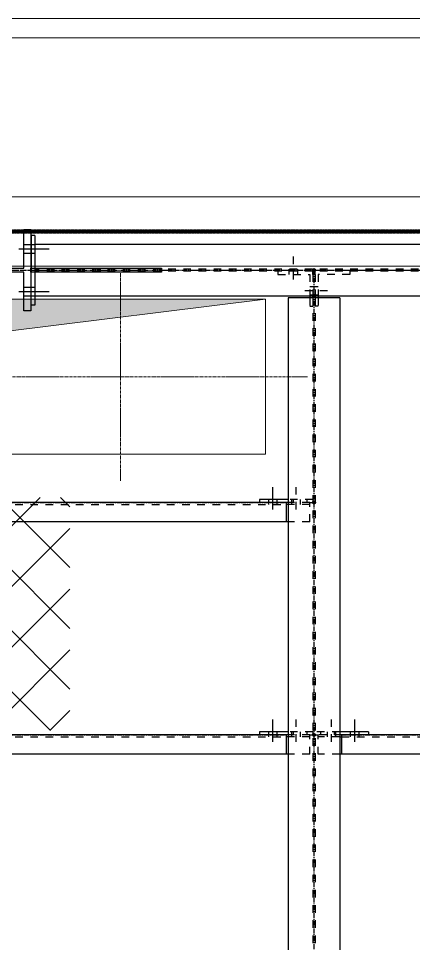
# Model space of a CAD drawing. Header units: inches. Extents: x 209270 to 234360, y -180214 to -150194.
# Drawn here: x 225749 to 226769, y -157102 to -154714 of the extents above; entities that cross this region are included whole.
import ezdxf

# ---------------------------------------------------------------- set-up
doc = ezdxf.new("R2010")
doc.units = ezdxf.units.IN
doc.header["$LTSCALE"] = 10
doc.header["$MEASUREMENT"] = 0
for name, pattern in [('CENTER', [2, 1.25, -0.25, 0.25, -0.25]), ('CENTER2', [1.125, 0.75, -0.125, 0.125, -0.125]), ('DXK_LINE_DOT2', [3.9198, 1.9599, -1.9599]), ('DXK_LINE_DOT5', [7.8785, 2.979, -0.9799, 0.9799, -0.9799, 0.9799, -0.9799]), ('HIDDEN', [0.375, 0.25, -0.125]), ('PHANTOM', [2.5, 1.25, -0.25, 0.25, -0.25, 0.25, -0.25])]:
    doc.linetypes.add(name, pattern=pattern)
for name, color, linetype in [('_STR_0', 5, 'Continuous'), ('_STR_1', 5, 'Continuous'), ('_STR_2', 5, 'Continuous'), ('_STR_4', 5, 'Continuous')]:
    doc.layers.add(name, color=color, linetype=linetype)
for name, color, linetype, lineweight in [('CEN', 1, 'CENTER', 9), ('CENETR LINE', 1, 'CENTER2', 9), ('CIVIL', 1, 'Continuous', 9), ('handrail', 1, 'FENCELINE1', 9), ('HIDDEN', 1, 'HIDDEN', 9), ('MAIN OBJECT', 1, 'Continuous', 18), ('PANTHOM', 1, 'PHANTOM', 0), ('Sheeting', 1, 'Continuous', 0)]:
    doc.layers.add(name, color=color, linetype=linetype, lineweight=lineweight)
doc.linetypes.add('FENCELINE1', pattern='A,0.25,-0.1,[133,arial.ttf,S=0.1,R=0,X=-0.1,Y=0],-0.1,1', length=1.45)

# ---------------------------------------------------------------- blocks, each defined once
blk = doc.blocks.new('A$Ccfc223fc')
at = {"layer": 'MAIN OBJECT'}
h = blk.add_hatch(color=6, dxfattribs=at)
h.dxf.hatch_style = 1
h.paths.add_polyline_path([(-375, -200), (-375, 200), (375, 200), (-304.8, 115.5)])
at = {"layer": 'CENETR LINE'}
for p, q in [((0, -268.7), (0, 268.7)), ((483.2, 0), (-483.2, 0))]:
    blk.add_line(p, q, dxfattribs=at)
at = {"layer": 'CIVIL'}
blk.add_lwpolyline([(-375, -200), (375, -200), (375, 200), (-375, 200)], close=True, dxfattribs=at)
blk.add_lwpolyline([(-375, -200), (-304.8, 115.5), (375, 200)], dxfattribs=at)
blk = doc.blocks.new('GridLine-116860372-116908 - 114867')
at = {"layer": '_STR_2', "linetype": 'DXK_LINE_DOT5'}
blk.add_line((211379.7, -155363.7), (228961.1, -155363.7), dxfattribs=at)
blk = doc.blocks.new('Bolt-116860372-115384 - 114867')
at = {"layer": '_STR_1', "linetype": 'DXK_LINE_DOT2'}
for p, q in [((226459, -155387.5), (226459, -155324.5)), ((226448, -155366.5), (226448, -155360.8)), ((226448, -155374.5), (226448, -155366.5)), ((226470, -155366.5), (226470, -155360.8)), ((226470, -155374.5), (226470, -155366.5))]:
    blk.add_line(p, q, dxfattribs=at)
blk = doc.blocks.new('Part-116860372-115066 - 114867')
at = {"layer": '_STR_4', "linetype": 'Continuous'}
for points in [[(226511.9, -156567.7, -1), (226511.9, -156559.7, -1)], [(227511.9, -156567.7, -1), (227511.9, -156559.7, -1)]]:
    blk.add_hatch(color=256, dxfattribs=at).paths.add_polyline_path(points)
at = {"layer": '_STR_1', "linetype": 'DXK_LINE_DOT2'}
for p, q in [((226583.5, -156563.7), (226522.7, -156563.7)), ((226522.7, -156613.7), (226522.7, -156563.7)), ((226578.5, -156568.7), (226522.7, -156568.7)), ((226583.5, -156568.7), (227440.3, -156568.7)), ((227501, -156563.7), (227440.3, -156563.7)), ((227501, -156568.7), (227445.3, -156568.7)), ((227501, -156613.7), (227501, -156563.7)), ((226578.5, -156613.7), (226522.7, -156613.7)), ((227501, -156613.7), (227445.3, -156613.7))]:
    blk.add_line(p, q, dxfattribs=at)
at = {"layer": '_STR_2', "linetype": 'Continuous'}
for p, q in [((226578.5, -156568.7), (226583.5, -156568.7)), ((227440.3, -156563.7), (226583.5, -156563.7)), ((226583.5, -156563.7), (226583.5, -156613.7)), ((227440.3, -156563.7), (227440.3, -156613.7)), ((227445.3, -156568.7), (227440.3, -156568.7)), ((227445.3, -156613.7), (226578.5, -156613.7))]:
    blk.add_line(p, q, dxfattribs=at)
at = {"layer": '_STR_4', "linetype": 'CENTER'}
for p, q in [((226511.9, -156563.7), (226522.7, -156563.7)), ((226583.5, -156563.7), (227440.3, -156563.7)), ((227501, -156563.7), (227511.9, -156563.7))]:
    blk.add_line(p, q, dxfattribs=at)
at = {"layer": '_STR_4', "linetype": 'Continuous'}
for centre in [(226511.9, -156563.7), (227511.9, -156563.7)]:
    blk.add_circle(centre, 4, dxfattribs=at)
blk = doc.blocks.new('Part-116860372-114885 - 114867')
at = {"layer": '_STR_4', "linetype": 'Continuous'}
blk.add_hatch(color=256, dxfattribs=at).paths.add_polyline_path([(225511.9, -155367.7, -1), (225511.9, -155359.7, -1)])
at = {"layer": '_STR_2', "linetype": 'Continuous'}
for p, q in [((225243.5, -155468.7), (225243.5, -155258.7)), ((225243.5, -155258.7), (225260.9, -155258.7)), ((225260.9, -155258.7), (225260.9, -155358.3)), ((225762.8, -155258.7), (225780.2, -155258.7)), ((225762.8, -155358.3), (225762.8, -155258.7)), ((225780.2, -155258.7), (225780.2, -155468.7)), ((225260.9, -155358.3), (225762.8, -155358.3)), ((225762.8, -155369.1), (225260.9, -155369.1)), ((225260.9, -155369.1), (225260.9, -155468.7)), ((225762.8, -155468.7), (225762.8, -155369.1)), ((225260.9, -155468.7), (225243.5, -155468.7)), ((225780.2, -155468.7), (225762.8, -155468.7))]:
    blk.add_line(p, q, dxfattribs=at)
at = {"layer": '_STR_4', "linetype": 'CENTER'}
blk.add_line((225511.9, -155363.7), (225511.9, -155363.7), dxfattribs=at)
at = {"layer": '_STR_4', "linetype": 'Continuous'}
blk.add_circle((225511.9, -155363.7), 4, dxfattribs=at)
blk = doc.blocks.new('Part-116860372-114889 - 114867')
at = {"layer": '_STR_1', "linetype": 'DXK_LINE_DOT2'}
for p, q in [((225791.2, -155358.7), (225791.2, -155368.7)), ((228232.5, -155360.8), (225791.2, -155360.8)), ((228232.5, -155366.5), (225791.2, -155366.5))]:
    blk.add_line(p, q, dxfattribs=at)
at = {"layer": '_STR_2', "linetype": 'Continuous'}
for p, q in [((225791.2, -155297.1), (225791.2, -155358.7)), ((228232.5, -155297.1), (225791.2, -155297.1)), ((225791.2, -155368.7), (225791.2, -155430.3)), ((228232.5, -155430.3), (225791.2, -155430.3))]:
    blk.add_line(p, q, dxfattribs=at)
at = {"layer": '_STR_4', "linetype": 'CENTER'}
blk.add_line((225511.9, -155363.7), (228511.9, -155363.7), dxfattribs=at)
blk = doc.blocks.new('Part-116860372-115374 - 114867')
at = {"layer": '_STR_1', "linetype": 'DXK_LINE_DOT2'}
for p, q in [((226419, -155366.5), (226419, -155374.5)), ((226419, -155374.5), (226501, -155374.5)), ((226501, -155374.5), (226501, -155430.3)), ((226509, -155374.5), (226509, -155366.5)), ((226509, -155435.3), (226509, -155430.3)), ((226501, -155435.3), (226501, -155456.5)), ((226501, -155456.5), (226509, -155456.5))]:
    blk.add_line(p, q, dxfattribs=at)
at = {"layer": '_STR_2', "linetype": 'Continuous'}
blk.add_line((226501, -155430.3), (226501, -155435.3), dxfattribs=at)
blk = doc.blocks.new('Part-116860372-114977 - 114867')
at = {"layer": '_STR_4', "linetype": 'Continuous'}
blk.add_hatch(color=256, dxfattribs=at).paths.add_polyline_path([(226511.9, -155367.7, -1), (226511.9, -155359.7, -1)])
at = {"layer": '_STR_1', "linetype": 'DXK_LINE_DOT2'}
for p, q in [((226509, -155374.5), (226509, -155430.3)), ((226509, -155374.5), (226514.7, -155374.5)), ((226514.7, -155374.5), (226514.7, -155430.3)), ((226509, -155435.3), (226509, -158292.1)), ((226514.7, -155435.3), (226514.7, -158292.1))]:
    blk.add_line(p, q, dxfattribs=at)
at = {"layer": '_STR_2', "linetype": 'Continuous'}
for p, q in [((226509, -155430.3), (226509, -155435.3)), ((226514.7, -155430.3), (226514.7, -155435.3)), ((226445.3, -155435.3), (226445.3, -158292.1)), ((226578.5, -155435.3), (226445.3, -155435.3)), ((226578.5, -155435.3), (226578.5, -158292.1))]:
    blk.add_line(p, q, dxfattribs=at)
at = {"layer": '_STR_4', "linetype": 'CENTER'}
blk.add_line((226511.9, -155363.7), (226511.9, -158363.7), dxfattribs=at)
at = {"layer": '_STR_4', "linetype": 'Continuous'}
blk.add_circle((226511.9, -155363.7), 4, dxfattribs=at)
blk = doc.blocks.new('Part-116860372-115065 - 114867')
at = {"layer": '_STR_4', "linetype": 'Continuous'}
for points in [[(225511.9, -156567.7, -1), (225511.9, -156559.7, -1)], [(226511.9, -156567.7, -1), (226511.9, -156559.7, -1)]]:
    blk.add_hatch(color=256, dxfattribs=at).paths.add_polyline_path(points)
at = {"layer": '_STR_1', "linetype": 'DXK_LINE_DOT2'}
for p, q in [((225583.5, -156563.7), (225522.7, -156563.7)), ((225522.7, -156613.7), (225522.7, -156563.7)), ((225578.5, -156568.7), (225522.7, -156568.7)), ((225583.5, -156568.7), (226440.3, -156568.7)), ((226501, -156563.7), (226440.3, -156563.7)), ((226501, -156568.7), (226445.3, -156568.7)), ((226501, -156613.7), (226501, -156563.7)), ((225578.5, -156613.7), (225522.7, -156613.7)), ((226501, -156613.7), (226445.3, -156613.7))]:
    blk.add_line(p, q, dxfattribs=at)
at = {"layer": '_STR_2', "linetype": 'Continuous'}
for p, q in [((225578.5, -156568.7), (225583.5, -156568.7)), ((226440.3, -156563.7), (225583.5, -156563.7)), ((225583.5, -156563.7), (225583.5, -156613.7)), ((226440.3, -156563.7), (226440.3, -156613.7)), ((226445.3, -156568.7), (226440.3, -156568.7)), ((226445.3, -156613.7), (225578.5, -156613.7))]:
    blk.add_line(p, q, dxfattribs=at)
at = {"layer": '_STR_4', "linetype": 'CENTER'}
for p, q in [((225511.9, -156563.7), (225522.7, -156563.7)), ((225583.5, -156563.7), (226440.3, -156563.7)), ((226501, -156563.7), (226511.9, -156563.7))]:
    blk.add_line(p, q, dxfattribs=at)
at = {"layer": '_STR_4', "linetype": 'Continuous'}
for centre in [(225511.9, -156563.7), (226511.9, -156563.7)]:
    blk.add_circle(centre, 4, dxfattribs=at)
blk = doc.blocks.new('Bolt-116860372-116058 - 114867')
at = {"layer": '_STR_2', "linetype": 'Continuous'}
for p, q in [((225749.8, -155308.7), (225827.8, -155308.7)), ((225749.8, -155308.7), (225827.8, -155308.7)), ((225762.8, -155297.7), (225780.2, -155297.7)), ((225762.8, -155297.7), (225780.2, -155297.7)), ((225781.2, -155297.7), (225791.2, -155297.7)), ((225781.2, -155297.7), (225791.2, -155297.7)), ((225762.8, -155319.7), (225780.2, -155319.7)), ((225762.8, -155319.7), (225780.2, -155319.7)), ((225781.2, -155319.7), (225791.2, -155319.7)), ((225781.2, -155319.7), (225791.2, -155319.7)), ((225762.8, -155407.7), (225780.2, -155407.7)), ((225762.8, -155407.7), (225780.2, -155407.7)), ((225781.2, -155407.7), (225791.2, -155407.7)), ((225781.2, -155407.7), (225791.2, -155407.7)), ((225749.8, -155418.7), (225827.8, -155418.7)), ((225749.8, -155418.7), (225827.8, -155418.7)), ((225762.8, -155429.7), (225780.2, -155429.7)), ((225762.8, -155429.7), (225780.2, -155429.7)), ((225781.2, -155429.7), (225791.2, -155429.7)), ((225781.2, -155429.7), (225791.2, -155429.7))]:
    blk.add_line(p, q, dxfattribs=at)
blk = doc.blocks.new('Part-116860372-115373 - 114867')
at = {"layer": '_STR_1', "linetype": 'DXK_LINE_DOT2'}
for p, q in [((226514.7, -155374.5), (226514.7, -155366.5)), ((226604.7, -155374.5), (226522.7, -155374.5)), ((226522.7, -155374.5), (226522.7, -155430.3)), ((226604.7, -155366.5), (226604.7, -155374.5)), ((226514.7, -155435.3), (226514.7, -155430.3)), ((226522.7, -155435.3), (226522.7, -155456.5)), ((226522.7, -155456.5), (226514.7, -155456.5))]:
    blk.add_line(p, q, dxfattribs=at)
at = {"layer": '_STR_2', "linetype": 'Continuous'}
blk.add_line((226522.7, -155430.3), (226522.7, -155435.3), dxfattribs=at)
blk = doc.blocks.new('Bolt-116860372-115375 - 114867')
at = {"layer": '_STR_1', "linetype": 'DXK_LINE_DOT2'}
for p, q in [((226501, -155405.5), (226509, -155405.5)), ((226509, -155405.5), (226514.7, -155405.5)), ((226514.7, -155405.5), (226522.7, -155405.5)), ((226488, -155416.5), (226556, -155416.5)), ((226501, -155427.5), (226509, -155427.5)), ((226509, -155427.5), (226514.7, -155427.5)), ((226514.7, -155427.5), (226522.7, -155427.5))]:
    blk.add_line(p, q, dxfattribs=at)
blk = doc.blocks.new('Bolt-116860372-149995 - 114867')
at = {"layer": '_STR_1', "linetype": 'DXK_LINE_DOT2'}
for p, q in [((226466, -155981.7), (226466, -155923.7)), ((226455, -155963.7), (226455, -155955.7)), ((226477, -155963.7), (226477, -155955.7)), ((226455, -155968.7), (226455, -155963.7)), ((226477, -155968.7), (226477, -155963.7))]:
    blk.add_line(p, q, dxfattribs=at)
at = {"layer": '_STR_2', "linetype": 'Continuous'}
for p, q in [((226406, -155981.7), (226406, -155923.7)), ((226395, -155963.7), (226395, -155955.7)), ((226417, -155963.7), (226417, -155955.7)), ((226395, -155968.7), (226395, -155963.7)), ((226417, -155968.7), (226417, -155963.7))]:
    blk.add_line(p, q, dxfattribs=at)
blk = doc.blocks.new('Part-116860372-115723 - 114867')
at = {"layer": '_STR_1', "linetype": 'DXK_LINE_DOT2'}
for p, q in [((226509, -156555.7), (226445.3, -156555.7)), ((226459, -156563.7), (226459, -156555.7)), ((226494, -156563.7), (226494, -156555.7)), ((226509, -156555.7), (226509, -156563.7))]:
    blk.add_line(p, q, dxfattribs=at)
at = {"layer": '_STR_2', "linetype": 'Continuous'}
for p, q in [((226445.3, -156555.7), (226371, -156555.7)), ((226371, -156555.7), (226371, -156563.7)), ((226445.3, -156563.7), (226440.3, -156563.7))]:
    blk.add_line(p, q, dxfattribs=at)
blk = doc.blocks.new('Part-116860372-115717 - 114867')
at = {"layer": '_STR_1', "linetype": 'DXK_LINE_DOT2'}
for p, q in [((226578.5, -156555.7), (226514.7, -156555.7)), ((226529.7, -156563.7), (226529.7, -156555.7)), ((226564.7, -156563.7), (226564.7, -156555.7))]:
    blk.add_line(p, q, dxfattribs=at)
at = {"layer": '_STR_2', "linetype": 'Continuous'}
for p, q in [((226652.7, -156555.7), (226578.5, -156555.7)), ((226583.5, -156563.7), (226578.5, -156563.7)), ((226652.7, -156555.7), (226652.7, -156563.7))]:
    blk.add_line(p, q, dxfattribs=at)
blk = doc.blocks.new('Bolt-116860372-115718 - 114867')
at = {"layer": '_STR_1', "linetype": 'DXK_LINE_DOT2'}
for p, q in [((226557.7, -156581.7), (226557.7, -156523.7)), ((226546.7, -156563.7), (226546.7, -156555.7)), ((226546.7, -156568.7), (226546.7, -156563.7)), ((226568.7, -156563.7), (226568.7, -156555.7)), ((226568.7, -156568.7), (226568.7, -156563.7))]:
    blk.add_line(p, q, dxfattribs=at)
at = {"layer": '_STR_2', "linetype": 'Continuous'}
for p, q in [((226617.7, -156581.7), (226617.7, -156523.7)), ((226606.7, -156563.7), (226606.7, -156555.7)), ((226606.7, -156568.7), (226606.7, -156563.7)), ((226628.7, -156563.7), (226628.7, -156555.7)), ((226628.7, -156568.7), (226628.7, -156563.7))]:
    blk.add_line(p, q, dxfattribs=at)
blk = doc.blocks.new('Bolt-116860372-115724 - 114867')
at = {"layer": '_STR_1', "linetype": 'DXK_LINE_DOT2'}
for p, q in [((226466, -156581.7), (226466, -156523.7)), ((226455, -156563.7), (226455, -156555.7)), ((226455, -156568.7), (226455, -156563.7)), ((226477, -156563.7), (226477, -156555.7)), ((226477, -156568.7), (226477, -156563.7))]:
    blk.add_line(p, q, dxfattribs=at)
at = {"layer": '_STR_2', "linetype": 'Continuous'}
for p, q in [((226406, -156581.7), (226406, -156523.7)), ((226395, -156563.7), (226395, -156555.7)), ((226395, -156568.7), (226395, -156563.7)), ((226417, -156563.7), (226417, -156555.7)), ((226417, -156568.7), (226417, -156563.7))]:
    blk.add_line(p, q, dxfattribs=at)
blk = doc.blocks.new('Part-116860372-116057 - 114867')
at = {"layer": '_STR_1', "linetype": 'DXK_LINE_DOT2'}
for p, q in [((225791.2, -155297.1), (225791.2, -155358.7)), ((225781.2, -155358.7), (225781.2, -155368.7)), ((225791.2, -155368.7), (225791.2, -155430.3))]:
    blk.add_line(p, q, dxfattribs=at)
at = {"layer": '_STR_2', "linetype": 'Continuous'}
for p, q in [((225781.2, -155273.7), (225781.2, -155358.7)), ((225791.2, -155273.7), (225781.2, -155273.7)), ((225791.2, -155273.7), (225791.2, -155297.1)), ((225781.2, -155453.7), (225781.2, -155368.7)), ((225791.2, -155430.3), (225791.2, -155453.7)), ((225791.2, -155453.7), (225781.2, -155453.7))]:
    blk.add_line(p, q, dxfattribs=at)
blk = doc.blocks.new('Part-116860372-116112 - 114867')
at = {"layer": '_STR_1', "linetype": 'DXK_LINE_DOT2'}
for p, q in [((225780.2, -155368.7), (225780.2, -155358.7)), ((225780.2, -155358.7), (226116.8, -155358.7)), ((225860.8, -155358.7), (225860.8, -155368.7)), ((225960.7, -155368.7), (225960.7, -155358.7)), ((226116.8, -155358.7), (226116.8, -155368.7)), ((226116.8, -155368.7), (225780.2, -155368.7))]:
    blk.add_line(p, q, dxfattribs=at)
blk = doc.blocks.new('Part-116860372-116177 - 114867')
at = {"layer": '_STR_1', "linetype": 'DXK_LINE_DOT2'}
blk.add_line((225861.4, -155368.7), (225861.4, -155358.7), dxfattribs=at)
at = {"layer": '_STR_2', "linetype": 'Continuous'}
for p, q in [((225780.2, -155358.7), (225982.4, -155358.7)), ((225780.2, -155368.7), (225780.2, -155358.7)), ((225982.4, -155358.7), (226118.1, -155358.7)), ((225982.4, -155358.7), (225982.4, -155368.7)), ((226118.1, -155358.7), (226118.1, -155368.7)), ((225982.4, -155368.7), (225780.2, -155368.7)), ((226118.1, -155368.7), (225982.4, -155368.7))]:
    blk.add_line(p, q, dxfattribs=at)
blk = doc.blocks.new('Part-116860372-149993 - 114867')
at = {"layer": '_STR_1', "linetype": 'DXK_LINE_DOT2'}
for p, q in [((226509, -155955.7), (226445.3, -155955.7)), ((226459, -155963.7), (226459, -155955.7)), ((226494, -155963.7), (226494, -155955.7)), ((226509, -155955.7), (226509, -155963.7))]:
    blk.add_line(p, q, dxfattribs=at)
at = {"layer": '_STR_2', "linetype": 'Continuous'}
for p, q in [((226445.3, -155955.7), (226371, -155955.7)), ((226371, -155955.7), (226371, -155963.7)), ((226445.3, -155963.7), (226440.3, -155963.7))]:
    blk.add_line(p, q, dxfattribs=at)
blk = doc.blocks.new('Part-116860372-149991 - 114867')
at = {"layer": '_STR_4', "linetype": 'Continuous'}
for points in [[(225511.9, -155967.7, -1), (225511.9, -155959.7, -1)], [(226511.9, -155967.7, -1), (226511.9, -155959.7, -1)]]:
    blk.add_hatch(color=256, dxfattribs=at).paths.add_polyline_path(points)
at = {"layer": '_STR_1', "linetype": 'DXK_LINE_DOT2'}
for p, q in [((225583.5, -155963.7), (225522.7, -155963.7)), ((225522.7, -156013.7), (225522.7, -155963.7)), ((225578.5, -155968.7), (225522.7, -155968.7)), ((225583.5, -155968.7), (226440.3, -155968.7)), ((226501, -155963.7), (226440.3, -155963.7)), ((226501, -155968.7), (226445.3, -155968.7)), ((226501, -156013.7), (226501, -155963.7)), ((225578.5, -156013.7), (225522.7, -156013.7)), ((226501, -156013.7), (226445.3, -156013.7))]:
    blk.add_line(p, q, dxfattribs=at)
at = {"layer": '_STR_2', "linetype": 'Continuous'}
for p, q in [((225578.5, -155968.7), (225583.5, -155968.7)), ((226440.3, -155963.7), (225583.5, -155963.7)), ((225583.5, -155963.7), (225583.5, -156013.7)), ((226440.3, -155963.7), (226440.3, -156013.7)), ((226445.3, -155968.7), (226440.3, -155968.7)), ((226445.3, -156013.7), (225578.5, -156013.7))]:
    blk.add_line(p, q, dxfattribs=at)
at = {"layer": '_STR_4', "linetype": 'CENTER'}
for p, q in [((225511.9, -155963.7), (225522.7, -155963.7)), ((225583.5, -155963.7), (226440.3, -155963.7)), ((226501, -155963.7), (226511.9, -155963.7))]:
    blk.add_line(p, q, dxfattribs=at)
at = {"layer": '_STR_4', "linetype": 'Continuous'}
for centre in [(225511.9, -155963.7), (226511.9, -155963.7)]:
    blk.add_circle(centre, 4, dxfattribs=at)

msp = doc.modelspace()

# ---------------------------------------------------------------- hatches: boundary and pattern name
at = {"layer": 'PANTHOM'}
h = msp.add_hatch(dxfattribs=at)
h.set_pattern_fill('ANSI37', color=256, scale=887.309452, angle=-180)
h.set_pattern_definition([(225, (329120.01, 2114796.26), (78.4278163, -78.4278163), []), (315, (329120.01, 2114796.26), (78.4278163, 78.4278163), [])])
h.paths.add_polyline_path([(225881.3, -156552.6), (225881.3, -155950.4), (225274.7, -155950.4), (225274.7, -156552.6)])

# ---------------------------------------------------------------- linework, layer by layer
at = {"layer": 'CEN'}
msp.add_line((217212.2, -155263.7), (228311.6, -155263.7), dxfattribs=at)
at = {"layer": 'CEN', "elevation": 0.8}
msp.add_lwpolyline([(217011.9, -155263.7), (228511.9, -155263.7), (228511.9, -165263.7), (217011.9, -165263.7)], close=True, dxfattribs=at)
at = {"layer": 'handrail', "const_width": 10, "elevation": -448149754.8}
msp.add_lwpolyline([(228511.9, -159158.7), (228511.9, -155263.7), (217011.9, -155263.7), (217011.9, -156838.4)], dxfattribs=at)
at = {"layer": 'HIDDEN', "elevation": 0.8}
msp.add_lwpolyline([(228307.2, -155268.1), (217216.6, -155268.1), (217216.6, -155259.3), (228307.2, -155259.3)], close=True, dxfattribs=at)
at = {"layer": 'MAIN OBJECT', "elevation": 0.8}
msp.add_lwpolyline([(228307.2, -155353.1), (217216.6, -155353.1), (217216.6, -155174.3), (228307.2, -155174.3)], close=True, dxfattribs=at)
at = {"layer": 'Sheeting'}
for points in [[(216351.9, -154713.7), (229171.9, -154713.7), (229171.9, -165813.7), (216351.9, -165813.7)], [(216401.9, -154763.7), (229121.9, -154763.7), (229121.9, -165763.7), (216401.9, -165763.7)]]:
    msp.add_lwpolyline(points, close=True, dxfattribs=at)

# ---------------------------------------------------------------- block references
at = {"layer": '_STR_0', "zscale": 0.8}
for name in ['GridLine-116860372-116908 - 114867', 'Part-116860372-114885 - 114867', 'Part-116860372-116057 - 114867', 'Part-116860372-114889 - 114867', 'Bolt-116860372-116058 - 114867', 'Bolt-116860372-115384 - 114867', 'Part-116860372-116112 - 114867', 'Part-116860372-116177 - 114867', 'Part-116860372-114977 - 114867', 'Part-116860372-115374 - 114867', 'Part-116860372-115373 - 114867', 'Bolt-116860372-115375 - 114867', 'Bolt-116860372-149995 - 114867', 'Part-116860372-149993 - 114867', 'Part-116860372-149991 - 114867', 'Bolt-116860372-115724 - 114867', 'Bolt-116860372-115718 - 114867', 'Part-116860372-115065 - 114867', 'Part-116860372-115723 - 114867', 'Part-116860372-115066 - 114867', 'Part-116860372-115717 - 114867']:
    msp.add_blockref(name, (0, 0), dxfattribs=at)
at = {"layer": 'MAIN OBJECT'}
msp.add_blockref('A$Ccfc223fc', (226011.9, -155638.7, -0.8), dxfattribs=at)

doc.saveas('drawing.dxf')
